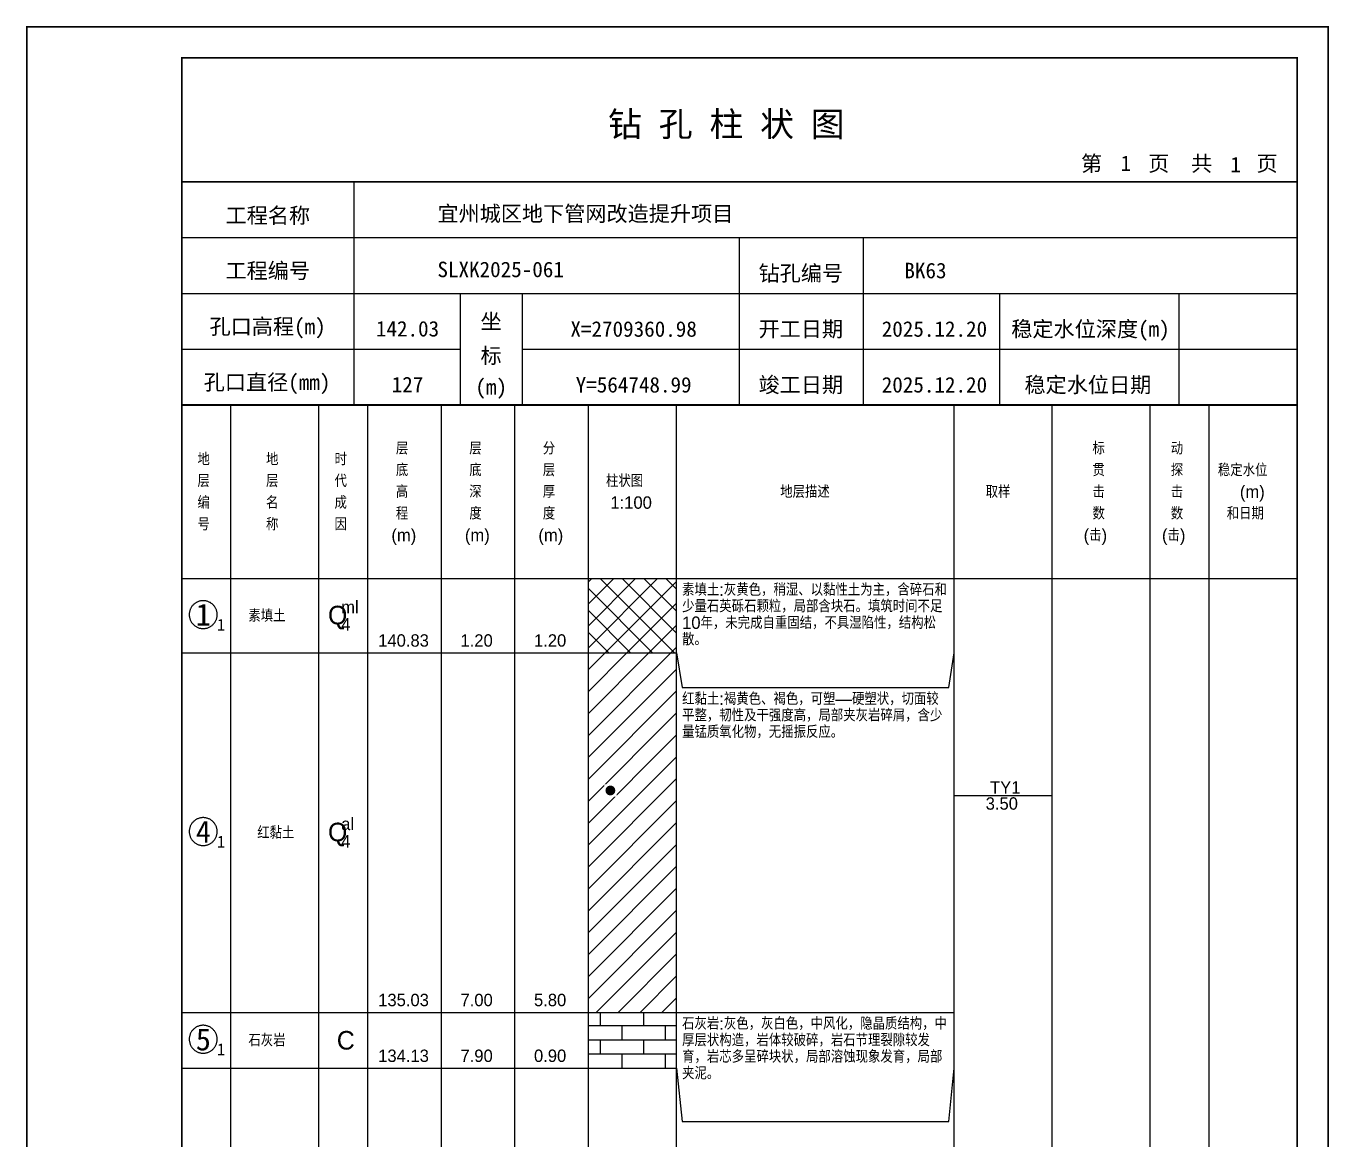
# Model space of a CAD drawing. Header units: millimetres. Extents: x 12489 to 89920, y 4630 to 4927.
# Drawn here: x 26129.3 to 26339.6, y 4747.1 to 4926.8 of the extents above; entities that cross this region are included whole.
import ezdxf
from ezdxf.enums import TextEntityAlignment as Align

# ---------------------------------------------------------------- set-up
doc = ezdxf.new("R2010")
doc.units = ezdxf.units.MM
doc.layers.add('GICAD_QUYANG', color=7, linetype='Continuous')
doc.layers.add('ZZT_TC', color=7, linetype='Continuous')
doc.styles.add('成果图图块', font='', dxfattribs={"height": 2.5})
doc.styles.add('成果图模板', font='')
doc.styles.add('成果图模板标题', font='simhei.ttf')
doc.styles.add('成果图表体', font='Comfont.shx', dxfattribs={"height": 2, "bigfont": 'Hztxt12a.shx'})
doc.styles.get('成果图图块').set_extended_font_data('FangSong_GB2312')
doc.styles.get('成果图模板').set_extended_font_data('FangSong_GB2312')

# ---------------------------------------------------------------- blocks, each defined once
blk = doc.blocks.new('DCBH-1-1-1048', base_point=(0.3, -0.11))
at = {"layer": 'ZZT_TC', "color": 7}
blk.add_polyline3d([(-0.19, 2.31, 0), (-0.3, 2.31, 0), (-0.41, 2.3, 0), (-0.52, 2.29, 0), (-0.63, 2.27, 0), (-0.73, 2.24, 0), (-0.84, 2.21, 0), (-0.95, 2.18, 0), (-1.05, 2.14, 0), (-1.15, 2.09, 0), (-1.25, 2.04, 0), (-1.35, 1.99, 0), (-1.44, 1.93, 0), (-1.53, 1.87, 0), (-1.62, 1.8, 0), (-1.7, 1.73, 0), (-1.78, 1.65, 0), (-1.86, 1.57, 0), (-1.93, 1.49, 0), (-2, 1.4, 0), (-2.06, 1.31, 0), (-2.12, 1.22, 0), (-2.17, 1.12, 0), (-2.22, 1.02, 0), (-2.27, 0.92, 0), (-2.31, 0.82, 0), (-2.34, 0.71, 0), (-2.37, 0.61, 0), (-2.4, 0.5, 0), (-2.41, 0.39, 0), (-2.43, 0.28, 0), (-2.44, 0.17, 0), (-2.44, 0.06, 0), (-2.44, -0.05, 0), (-2.43, -0.16, 0), (-2.41, -0.27, 0), (-2.4, -0.38, 0), (-2.37, -0.49, 0), (-2.34, -0.6, 0), (-2.31, -0.7, 0), (-2.27, -0.8, 0), (-2.22, -0.9, 0), (-2.17, -1, 0), (-2.12, -1.1, 0), (-2.06, -1.19, 0), (-2, -1.28, 0), (-1.93, -1.37, 0), (-1.86, -1.45, 0), (-1.78, -1.53, 0), (-1.7, -1.61, 0), (-1.62, -1.68, 0), (-1.53, -1.75, 0), (-1.44, -1.81, 0), (-1.35, -1.87, 0), (-1.25, -1.93, 0), (-1.15, -1.98, 0), (-1.05, -2.02, 0), (-0.95, -2.06, 0), (-0.84, -2.1, 0), (-0.73, -2.13, 0), (-0.63, -2.15, 0), (-0.52, -2.17, 0), (-0.41, -2.18, 0), (-0.3, -2.19, 0), (-0.19, -2.19, 0), (-0.08, -2.19, 0), (0.03, -2.18, 0), (0.14, -2.17, 0), (0.25, -2.15, 0), (0.36, -2.13, 0), (0.47, -2.1, 0), (0.57, -2.06, 0), (0.67, -2.02, 0), (0.77, -1.98, 0), (0.87, -1.93, 0), (0.97, -1.87, 0), (1.06, -1.81, 0), (1.15, -1.75, 0), (1.24, -1.68, 0), (1.32, -1.61, 0), (1.4, -1.53, 0), (1.48, -1.45, 0), (1.55, -1.37, 0), (1.62, -1.28, 0), (1.68, -1.19, 0), (1.74, -1.1, 0), (1.8, -1, 0), (1.85, -0.9, 0), (1.89, -0.8, 0), (1.93, -0.7, 0), (1.97, -0.6, 0), (2, -0.49, 0), (2.02, -0.38, 0), (2.04, -0.27, 0), (2.05, -0.16, 0), (2.06, -0.05, 0), (2.06, 0.06, 0), (2.06, 0.17, 0), (2.05, 0.28, 0), (2.04, 0.39, 0), (2.02, 0.5, 0), (2, 0.61, 0), (1.97, 0.71, 0), (1.93, 0.82, 0), (1.89, 0.92, 0), (1.85, 1.02, 0), (1.8, 1.12, 0), (1.74, 1.22, 0), (1.68, 1.31, 0), (1.62, 1.4, 0), (1.55, 1.49, 0), (1.48, 1.57, 0), (1.4, 1.65, 0), (1.32, 1.73, 0), (1.24, 1.8, 0), (1.15, 1.87, 0), (1.06, 1.93, 0), (0.97, 1.99, 0), (0.87, 2.04, 0), (0.77, 2.09, 0), (0.67, 2.14, 0), (0.57, 2.18, 0), (0.47, 2.21, 0), (0.36, 2.24, 0), (0.25, 2.27, 0), (0.14, 2.29, 0), (0.03, 2.3, 0), (-0.08, 2.31, 0), (-0.19, 2.31, 0)], dxfattribs=at)
at = {"style": '成果图图块'}
blk.add_text('1', height=3.57, dxfattribs=at).set_placement((-0.16, -1.74), align=Align.CENTER)
blk.add_text('1', height=1.91, dxfattribs=at).set_placement((2.03, -2.53))
blk = doc.blocks.new('DCBH-1-1-1049', base_point=(0.3, -0.11))
at = {"layer": 'ZZT_TC', "color": 7}
blk.add_polyline3d([(-0.19, 2.31, 0), (-0.3, 2.31, 0), (-0.41, 2.3, 0), (-0.52, 2.29, 0), (-0.63, 2.27, 0), (-0.73, 2.24, 0), (-0.84, 2.21, 0), (-0.95, 2.18, 0), (-1.05, 2.14, 0), (-1.15, 2.09, 0), (-1.25, 2.04, 0), (-1.35, 1.99, 0), (-1.44, 1.93, 0), (-1.53, 1.87, 0), (-1.62, 1.8, 0), (-1.7, 1.73, 0), (-1.78, 1.65, 0), (-1.86, 1.57, 0), (-1.93, 1.49, 0), (-2, 1.4, 0), (-2.06, 1.31, 0), (-2.12, 1.22, 0), (-2.17, 1.12, 0), (-2.22, 1.02, 0), (-2.27, 0.92, 0), (-2.31, 0.82, 0), (-2.34, 0.71, 0), (-2.37, 0.61, 0), (-2.4, 0.5, 0), (-2.41, 0.39, 0), (-2.43, 0.28, 0), (-2.44, 0.17, 0), (-2.44, 0.06, 0), (-2.44, -0.05, 0), (-2.43, -0.16, 0), (-2.41, -0.27, 0), (-2.4, -0.38, 0), (-2.37, -0.49, 0), (-2.34, -0.6, 0), (-2.31, -0.7, 0), (-2.27, -0.8, 0), (-2.22, -0.9, 0), (-2.17, -1, 0), (-2.12, -1.1, 0), (-2.06, -1.19, 0), (-2, -1.28, 0), (-1.93, -1.37, 0), (-1.86, -1.45, 0), (-1.78, -1.53, 0), (-1.7, -1.61, 0), (-1.62, -1.68, 0), (-1.53, -1.75, 0), (-1.44, -1.81, 0), (-1.35, -1.87, 0), (-1.25, -1.93, 0), (-1.15, -1.98, 0), (-1.05, -2.02, 0), (-0.95, -2.06, 0), (-0.84, -2.1, 0), (-0.73, -2.13, 0), (-0.63, -2.15, 0), (-0.52, -2.17, 0), (-0.41, -2.18, 0), (-0.3, -2.19, 0), (-0.19, -2.19, 0), (-0.08, -2.19, 0), (0.03, -2.18, 0), (0.14, -2.17, 0), (0.25, -2.15, 0), (0.36, -2.13, 0), (0.47, -2.1, 0), (0.57, -2.06, 0), (0.67, -2.02, 0), (0.77, -1.98, 0), (0.87, -1.93, 0), (0.97, -1.87, 0), (1.06, -1.81, 0), (1.15, -1.75, 0), (1.24, -1.68, 0), (1.32, -1.61, 0), (1.4, -1.53, 0), (1.48, -1.45, 0), (1.55, -1.37, 0), (1.62, -1.28, 0), (1.68, -1.19, 0), (1.74, -1.1, 0), (1.8, -1, 0), (1.85, -0.9, 0), (1.89, -0.8, 0), (1.93, -0.7, 0), (1.97, -0.6, 0), (2, -0.49, 0), (2.02, -0.38, 0), (2.04, -0.27, 0), (2.05, -0.16, 0), (2.06, -0.05, 0), (2.06, 0.06, 0), (2.06, 0.17, 0), (2.05, 0.28, 0), (2.04, 0.39, 0), (2.02, 0.5, 0), (2, 0.61, 0), (1.97, 0.71, 0), (1.93, 0.82, 0), (1.89, 0.92, 0), (1.85, 1.02, 0), (1.8, 1.12, 0), (1.74, 1.22, 0), (1.68, 1.31, 0), (1.62, 1.4, 0), (1.55, 1.49, 0), (1.48, 1.57, 0), (1.4, 1.65, 0), (1.32, 1.73, 0), (1.24, 1.8, 0), (1.15, 1.87, 0), (1.06, 1.93, 0), (0.97, 1.99, 0), (0.87, 2.04, 0), (0.77, 2.09, 0), (0.67, 2.14, 0), (0.57, 2.18, 0), (0.47, 2.21, 0), (0.36, 2.24, 0), (0.25, 2.27, 0), (0.14, 2.29, 0), (0.03, 2.3, 0), (-0.08, 2.31, 0), (-0.19, 2.31, 0)], dxfattribs=at)
at = {"style": '成果图图块'}
blk.add_text('4', height=3.57, dxfattribs=at).set_placement((-0.16, -1.74), align=Align.CENTER)
blk.add_text('1', height=1.91, dxfattribs=at).set_placement((2.03, -2.53))
blk = doc.blocks.new('DCBH-1-1-1050', base_point=(0.3, -0.11))
at = {"layer": 'ZZT_TC', "color": 7}
blk.add_polyline3d([(-0.19, 2.31, 0), (-0.3, 2.31, 0), (-0.41, 2.3, 0), (-0.52, 2.29, 0), (-0.63, 2.27, 0), (-0.73, 2.24, 0), (-0.84, 2.21, 0), (-0.95, 2.18, 0), (-1.05, 2.14, 0), (-1.15, 2.09, 0), (-1.25, 2.04, 0), (-1.35, 1.99, 0), (-1.44, 1.93, 0), (-1.53, 1.87, 0), (-1.62, 1.8, 0), (-1.7, 1.73, 0), (-1.78, 1.65, 0), (-1.86, 1.57, 0), (-1.93, 1.49, 0), (-2, 1.4, 0), (-2.06, 1.31, 0), (-2.12, 1.22, 0), (-2.17, 1.12, 0), (-2.22, 1.02, 0), (-2.27, 0.92, 0), (-2.31, 0.82, 0), (-2.34, 0.71, 0), (-2.37, 0.61, 0), (-2.4, 0.5, 0), (-2.41, 0.39, 0), (-2.43, 0.28, 0), (-2.44, 0.17, 0), (-2.44, 0.06, 0), (-2.44, -0.05, 0), (-2.43, -0.16, 0), (-2.41, -0.27, 0), (-2.4, -0.38, 0), (-2.37, -0.49, 0), (-2.34, -0.6, 0), (-2.31, -0.7, 0), (-2.27, -0.8, 0), (-2.22, -0.9, 0), (-2.17, -1, 0), (-2.12, -1.1, 0), (-2.06, -1.19, 0), (-2, -1.28, 0), (-1.93, -1.37, 0), (-1.86, -1.45, 0), (-1.78, -1.53, 0), (-1.7, -1.61, 0), (-1.62, -1.68, 0), (-1.53, -1.75, 0), (-1.44, -1.81, 0), (-1.35, -1.87, 0), (-1.25, -1.93, 0), (-1.15, -1.98, 0), (-1.05, -2.02, 0), (-0.95, -2.06, 0), (-0.84, -2.1, 0), (-0.73, -2.13, 0), (-0.63, -2.15, 0), (-0.52, -2.17, 0), (-0.41, -2.18, 0), (-0.3, -2.19, 0), (-0.19, -2.19, 0), (-0.08, -2.19, 0), (0.03, -2.18, 0), (0.14, -2.17, 0), (0.25, -2.15, 0), (0.36, -2.13, 0), (0.47, -2.1, 0), (0.57, -2.06, 0), (0.67, -2.02, 0), (0.77, -1.98, 0), (0.87, -1.93, 0), (0.97, -1.87, 0), (1.06, -1.81, 0), (1.15, -1.75, 0), (1.24, -1.68, 0), (1.32, -1.61, 0), (1.4, -1.53, 0), (1.48, -1.45, 0), (1.55, -1.37, 0), (1.62, -1.28, 0), (1.68, -1.19, 0), (1.74, -1.1, 0), (1.8, -1, 0), (1.85, -0.9, 0), (1.89, -0.8, 0), (1.93, -0.7, 0), (1.97, -0.6, 0), (2, -0.49, 0), (2.02, -0.38, 0), (2.04, -0.27, 0), (2.05, -0.16, 0), (2.06, -0.05, 0), (2.06, 0.06, 0), (2.06, 0.17, 0), (2.05, 0.28, 0), (2.04, 0.39, 0), (2.02, 0.5, 0), (2, 0.61, 0), (1.97, 0.71, 0), (1.93, 0.82, 0), (1.89, 0.92, 0), (1.85, 1.02, 0), (1.8, 1.12, 0), (1.74, 1.22, 0), (1.68, 1.31, 0), (1.62, 1.4, 0), (1.55, 1.49, 0), (1.48, 1.57, 0), (1.4, 1.65, 0), (1.32, 1.73, 0), (1.24, 1.8, 0), (1.15, 1.87, 0), (1.06, 1.93, 0), (0.97, 1.99, 0), (0.87, 2.04, 0), (0.77, 2.09, 0), (0.67, 2.14, 0), (0.57, 2.18, 0), (0.47, 2.21, 0), (0.36, 2.24, 0), (0.25, 2.27, 0), (0.14, 2.29, 0), (0.03, 2.3, 0), (-0.08, 2.31, 0), (-0.19, 2.31, 0)], dxfattribs=at)
at = {"style": '成果图图块'}
blk.add_text('5', height=3.57, dxfattribs=at).set_placement((-0.16, -1.74), align=Align.CENTER)
blk.add_text('1', height=1.91, dxfattribs=at).set_placement((2.03, -2.53))
blk = doc.blocks.new('gkqy1.dwg', base_point=(0.8, 0))
blk.add_wipeout([(-0.2, -0.2), (1.8, -0.2), (1.8, 1.8), (-0.2, 1.8)])
at = {"layer": 'GICAD_QUYANG'}
h = blk.add_hatch(color=7, dxfattribs=at)
edge = h.paths.add_edge_path()
edge.add_arc((0.8, 0.8), 0.8, 0, 360)
blk = doc.blocks.new('钻孔柱状图路桥昇龙制图梁世成校核莫家里.dwg63', base_point=(25, 236))
for p, q in [((52.82, 236), (52.82, 272)), ((25, 263), (205, 263)), ((115, 236), (115, 263)), ((135, 236), (135, 263)), ((25, 254), (205, 254)), ((70, 236), (70, 254)), ((80, 236), (80, 254)), ((157, 236), (157, 254)), ((185.95, 236), (185.95, 254)), ((25, 245), (70, 245)), ((80, 245), (205, 245))]:
    blk.add_line(p, q)
for points, const_width in [([(0, 0), (210, 0), (210, 297), (0, 297)], 0.25), ([(25, 5), (205, 5), (205, 292), (25, 292)], 0.3)]:
    blk.add_lwpolyline(points, close=True, dxfattribs=dict(const_width=const_width))
at = {"const_width": 0.3}
for points in [[(25, 272), (205, 272)], [(25, 236), (205, 236)]]:
    blk.add_lwpolyline(points, dxfattribs=at)
for s, height, style, p in [('钻 孔 柱 状 图', 4, '成果图模板标题', (93.8, 279.31)), ('第', 2.5, '成果图模板', (170.12, 273.7)), ('页', 2.5, '成果图模板', (180.96, 273.7)), ('共', 2.5, '成果图模板', (187.88, 273.7)), ('页', 2.5, '成果图模板', (198.44, 273.7)), ('工程名称', 2.5, '成果图模板', (32.07, 265.32)), ('宜州城区地下管网改造提升项目', 2.5, '成果图模板', (66.26, 265.61)), ('工程编号', 2.5, '成果图模板', (32.05, 256.41)), ('SLXK2025-061', 2.5, '成果图模板', (66.26, 256.61)), ('钻孔编号', 2.5, '成果图模板', (118.08, 256)), ('BK63', 2.5, '成果图模板', (141.61, 256.43)), ('孔口高程(m)', 2.5, '成果图模板', (29.48, 247.41)), ('坐', 2.5, '成果图模板', (73.21, 248.24)), ('开工日期', 2.5, '成果图模板', (118.08, 247)), ('稳定水位深度(m)', 2.5, '成果图模板', (158.86, 247)), ('标', 2.5, '成果图模板', (73.21, 242.7)), ('孔口直径(mm)', 2.5, '成果图模板', (28.54, 238.41)), ('(m) ', 2.5, '成果图模板', (72.38, 237.65)), ('竣工日期', 2.5, '成果图模板', (118.08, 238)), ('稳定水位日期', 2.5, '成果图模板', (160.99, 238))]:
    blk.add_text(s, height=height, dxfattribs=dict(style=style)).set_placement(p)
at = {"style": '成果图模板'}
for s, p in [('1', (177.35, 273.74)), ('1', (195.08, 273.53)), ('142.03', (61.43, 247.04)), ('X=2709360.98', (97.92, 247)), ('2025.12.20', (146.46, 247)), ('127', (61.43, 238.04)), ('Y=564748.99', (97.92, 238)), ('2025.12.20', (146.46, 238))]:
    blk.add_text(s, height=2.5, dxfattribs=at).set_placement(p, align=Align.CENTER)

msp = doc.modelspace()

# ---------------------------------------------------------------- hatches: boundary and pattern name
at = {"linetype": 'Continuous'}
h = msp.add_hatch(dxfattribs=at)
h.set_pattern_fill('GKSTT', scale=0.5, style=0, pattern_type=2)
h.set_pattern_definition([(45, (0, 0), (-1.76776695, 1.76776695), []), (135, (0, 0), (-1.76776695, -1.76776695), [])])
h.paths.add_polyline_path([(26220.06, 4825.71), (26234.29, 4825.71), (26234.29, 4837.71), (26220.06, 4837.71)])
h = msp.add_hatch(dxfattribs=at)
h.set_pattern_fill('GKNXT', scale=0.5, style=0, pattern_type=2)
h.set_pattern_definition([(45, (0, 0), (-1.76776695, 1.76776695), [])])
h.paths.add_polyline_path([(26220.06, 4767.71), (26234.29, 4767.71), (26234.29, 4825.71), (26220.06, 4825.71)])
h = msp.add_hatch(dxfattribs=at)
h.set_pattern_fill('GKSHY', scale=0.5, style=0, pattern_type=2)
h.set_pattern_definition([(0, (0, 0), (0, 2.3), []), (90, (0, 0), (-3.5, 2.3), [2.3, -2.3])])
h.paths.add_polyline_path([(26220.06, 4758.71), (26234.29, 4758.71), (26234.29, 4767.71), (26220.06, 4767.71)])

# ---------------------------------------------------------------- linework, layer by layer
at = {"color": 0}
for p, q in [((26154.45, 4837.71), (26162.35, 4837.71)), ((26154.45, 4825.71), (26154.45, 4837.71)), ((26162.35, 4825.71), (26162.35, 4837.71)), ((26154.45, 4825.71), (26162.35, 4825.71)), ((26154.45, 4825.71), (26162.35, 4825.71)), ((26154.45, 4767.71), (26154.45, 4825.71)), ((26162.35, 4767.71), (26162.35, 4825.71)), ((26154.45, 4767.71), (26162.35, 4767.71)), ((26154.45, 4767.71), (26162.35, 4767.71)), ((26154.45, 4758.71), (26154.45, 4767.71)), ((26162.35, 4758.71), (26162.35, 4767.71)), ((26154.45, 4758.71), (26162.35, 4758.71))]:
    msp.add_line(p, q, dxfattribs=at)
for points in [[(26154.45, 4865.71), (26162.35, 4865.71)], [(26154.45, 4837.71), (26154.45, 4865.71)], [(26162.35, 4837.71), (26162.35, 4865.71)], [(26162.35, 4865.71), (26176.58, 4865.71)], [(26162.35, 4837.71), (26162.35, 4865.71)], [(26176.58, 4837.71), (26176.58, 4865.71)], [(26176.58, 4865.71), (26184.49, 4865.71)], [(26176.58, 4837.71), (26176.58, 4865.71)], [(26184.49, 4837.71), (26184.49, 4865.71)], [(26184.49, 4865.71), (26196.35, 4865.71)], [(26184.49, 4837.71), (26184.49, 4865.71)], [(26196.35, 4837.71), (26196.35, 4865.71)], [(26196.35, 4865.71), (26208.2, 4865.71)], [(26196.35, 4837.71), (26196.35, 4865.71)], [(26208.2, 4837.71), (26208.2, 4865.71)], [(26208.2, 4865.71), (26220.06, 4865.71)], [(26208.2, 4837.71), (26208.2, 4865.71)], [(26220.06, 4837.71), (26220.06, 4865.71)], [(26220.06, 4865.71), (26234.29, 4865.71)], [(26220.06, 4837.71), (26220.06, 4865.71)], [(26234.29, 4837.71), (26234.29, 4865.71)], [(26234.29, 4865.71), (26279.11, 4865.71)], [(26234.29, 4837.71), (26234.29, 4865.71)], [(26279.11, 4837.71), (26279.11, 4865.71)], [(26279.11, 4865.71), (26294.92, 4865.71)], [(26279.11, 4837.71), (26279.11, 4865.71)], [(26294.92, 4837.71), (26294.92, 4865.71)], [(26294.92, 4865.71), (26310.73, 4865.71)], [(26294.92, 4837.71), (26294.92, 4865.71)], [(26310.73, 4837.71), (26310.73, 4865.71)], [(26310.73, 4865.71), (26320.22, 4865.71)], [(26310.73, 4837.71), (26310.73, 4865.71)], [(26320.22, 4837.71), (26320.22, 4865.71)], [(26320.22, 4865.71), (26334.45, 4865.71)], [(26320.22, 4837.71), (26320.22, 4865.71)], [(26334.45, 4837.71), (26334.45, 4865.71)], [(26154.45, 4837.71), (26162.35, 4837.71)], [(26154.45, 4643.71), (26154.45, 4837.71)], [(26154.45, 4837.71), (26162.35, 4837.71)], [(26162.35, 4643.71), (26162.35, 4837.71)], [(26162.35, 4837.71), (26176.58, 4837.71)], [(26162.35, 4643.71), (26162.35, 4837.71)], [(26162.35, 4837.71), (26176.58, 4837.71)], [(26162.35, 4837.71), (26176.58, 4837.71)], [(26162.35, 4825.71), (26162.35, 4837.71)], [(26176.58, 4643.71), (26176.58, 4837.71)], [(26176.58, 4825.71), (26176.58, 4837.71)], [(26176.58, 4837.71), (26184.49, 4837.71)], [(26176.58, 4643.71), (26176.58, 4837.71)], [(26176.58, 4837.71), (26184.49, 4837.71)], [(26176.58, 4837.71), (26184.49, 4837.71)], [(26176.58, 4825.71), (26176.58, 4837.71)], [(26184.49, 4643.71), (26184.49, 4837.71)], [(26184.49, 4825.71), (26184.49, 4837.71)], [(26184.49, 4837.71), (26196.35, 4837.71)], [(26184.49, 4643.71), (26184.49, 4837.71)], [(26184.49, 4837.71), (26196.35, 4837.71)], [(26184.49, 4837.71), (26196.35, 4837.71)], [(26184.49, 4825.71), (26184.49, 4837.71)], [(26196.35, 4643.71), (26196.35, 4837.71)], [(26196.35, 4825.71), (26196.35, 4837.71)], [(26196.35, 4837.71), (26208.2, 4837.71)], [(26196.35, 4643.71), (26196.35, 4837.71)], [(26196.35, 4837.71), (26208.2, 4837.71)], [(26196.35, 4837.71), (26208.2, 4837.71)], [(26196.35, 4825.71), (26196.35, 4837.71)], [(26208.2, 4643.71), (26208.2, 4837.71)], [(26208.2, 4825.71), (26208.2, 4837.71)], [(26208.2, 4837.71), (26220.06, 4837.71)], [(26208.2, 4643.71), (26208.2, 4837.71)], [(26208.2, 4837.71), (26220.06, 4837.71)], [(26208.2, 4837.71), (26220.06, 4837.71)], [(26208.2, 4825.71), (26208.2, 4837.71)], [(26220.06, 4643.71), (26220.06, 4837.71)], [(26220.06, 4825.71), (26220.06, 4837.71)], [(26220.06, 4837.71), (26234.29, 4837.71)], [(26220.06, 4643.71), (26220.06, 4837.71)], [(26220.06, 4837.71), (26234.29, 4837.71)], [(26234.29, 4643.71), (26234.29, 4837.71)], [(26234.29, 4837.71), (26279.11, 4837.71)], [(26234.29, 4643.71), (26234.29, 4837.71)], [(26234.29, 4837.71), (26279.11, 4837.71)], [(26234.29, 4825.71), (26234.29, 4837.71)], [(26279.11, 4643.71), (26279.11, 4837.71)], [(26279.11, 4825.71), (26279.11, 4837.71)], [(26279.11, 4837.71), (26294.92, 4837.71)], [(26279.11, 4643.71), (26279.11, 4837.71)], [(26279.11, 4837.71), (26294.92, 4837.71)], [(26294.92, 4643.71), (26294.92, 4837.71)], [(26294.92, 4837.71), (26310.73, 4837.71)], [(26294.92, 4643.71), (26294.92, 4837.71)], [(26294.92, 4837.71), (26310.73, 4837.71)], [(26310.73, 4643.71), (26310.73, 4837.71)], [(26310.73, 4837.71), (26320.22, 4837.71)], [(26310.73, 4643.71), (26310.73, 4837.71)], [(26310.73, 4837.71), (26320.22, 4837.71)], [(26320.22, 4643.71), (26320.22, 4837.71)], [(26320.22, 4837.71), (26334.45, 4837.71)], [(26320.22, 4643.71), (26320.22, 4837.71)], [(26320.22, 4837.71), (26334.45, 4837.71)], [(26334.45, 4643.71), (26334.45, 4837.71)], [(26162.35, 4825.71), (26176.58, 4825.71)], [(26162.35, 4825.71), (26176.58, 4825.71)], [(26162.35, 4767.71), (26162.35, 4825.71)], [(26176.58, 4767.71), (26176.58, 4825.71)], [(26176.58, 4825.71), (26184.49, 4825.71)], [(26176.58, 4825.71), (26184.49, 4825.71)], [(26176.58, 4767.71), (26176.58, 4825.71)], [(26184.49, 4767.71), (26184.49, 4825.71)], [(26184.49, 4825.71), (26196.35, 4825.71)], [(26184.49, 4825.71), (26196.35, 4825.71)], [(26184.49, 4767.71), (26184.49, 4825.71)], [(26196.35, 4767.71), (26196.35, 4825.71)], [(26196.35, 4825.71), (26208.2, 4825.71)], [(26196.35, 4825.71), (26208.2, 4825.71)], [(26196.35, 4767.71), (26196.35, 4825.71)], [(26208.2, 4767.71), (26208.2, 4825.71)], [(26208.2, 4825.71), (26220.06, 4825.71)], [(26208.2, 4825.71), (26220.06, 4825.71)], [(26208.2, 4767.71), (26208.2, 4825.71)], [(26220.06, 4767.71), (26220.06, 4825.71)], [(26234.29, 4825.71), (26235.19, 4820.11)], [(26234.29, 4767.71), (26234.29, 4825.71)], [(26278.22, 4820.11), (26279.11, 4825.71)], [(26279.11, 4767.71), (26279.11, 4825.71)], [(26235.19, 4820.11), (26278.22, 4820.11)], [(26279.11, 4802.71), (26294.92, 4802.71)], [(26162.35, 4767.71), (26176.58, 4767.71)], [(26162.35, 4767.71), (26176.58, 4767.71)], [(26162.35, 4758.71), (26162.35, 4767.71)], [(26176.58, 4758.71), (26176.58, 4767.71)], [(26176.58, 4767.71), (26184.49, 4767.71)], [(26176.58, 4767.71), (26184.49, 4767.71)], [(26176.58, 4758.71), (26176.58, 4767.71)], [(26184.49, 4758.71), (26184.49, 4767.71)], [(26184.49, 4767.71), (26196.35, 4767.71)], [(26184.49, 4767.71), (26196.35, 4767.71)], [(26184.49, 4758.71), (26184.49, 4767.71)], [(26196.35, 4758.71), (26196.35, 4767.71)], [(26196.35, 4767.71), (26208.2, 4767.71)], [(26196.35, 4767.71), (26208.2, 4767.71)], [(26196.35, 4758.71), (26196.35, 4767.71)], [(26208.2, 4758.71), (26208.2, 4767.71)], [(26208.2, 4767.71), (26220.06, 4767.71)], [(26208.2, 4767.71), (26220.06, 4767.71)], [(26208.2, 4758.71), (26208.2, 4767.71)], [(26220.06, 4758.71), (26220.06, 4767.71)], [(26234.29, 4767.71), (26279.11, 4767.71)], [(26234.29, 4758.71), (26234.29, 4767.71)], [(26279.11, 4758.71), (26279.11, 4767.71)], [(26162.35, 4758.71), (26176.58, 4758.71)], [(26176.58, 4758.71), (26184.49, 4758.71)], [(26184.49, 4758.71), (26196.35, 4758.71)], [(26196.35, 4758.71), (26208.2, 4758.71)], [(26208.2, 4758.71), (26220.06, 4758.71)], [(26234.29, 4758.71), (26235.19, 4750.11)], [(26278.22, 4750.11), (26279.11, 4758.71)], [(26235.19, 4750.11), (26278.22, 4750.11)]]:
    msp.add_lwpolyline(points, dxfattribs=at)
at = {"color": 7, "flags": 128}
for points in [[(26220.06, 4825.71), (26234.29, 4825.71)], [(26220.06, 4767.71), (26234.29, 4767.71)], [(26220.06, 4758.71), (26234.29, 4758.71)]]:
    msp.add_lwpolyline(points, dxfattribs=at)

# ---------------------------------------------------------------- block references
for name, p in [('DCBH-1-1-1048', (26158.4, 4831.71)), ('DCBH-1-1-1049', (26158.4, 4796.71)), ('DCBH-1-1-1050', (26158.4, 4763.21))]:
    msp.add_blockref(name, p)

# ---------------------------------------------------------------- texts
at = {"color": 0, "style": '成果图表体'}
for s, height, p in [('层', 2, (26189, 4857.71)), ('层', 2, (26200.85, 4857.71)), ('分', 2, (26212.71, 4857.71)), ('标', 2, (26301.41, 4857.71)), ('动', 2, (26314.05, 4857.71)), ('地', 2, (26156.98, 4855.96)), ('地', 2, (26168.05, 4855.96)), ('时', 2, (26179.11, 4855.96)), ('底', 2, (26189, 4854.21)), ('底', 2, (26200.85, 4854.21)), ('层', 2, (26212.71, 4854.21)), ('贯', 2, (26301.41, 4854.21)), ('探', 2, (26314.05, 4854.21)), ('稳定水位', 2, (26321.65, 4854.21)), ('层', 2, (26156.98, 4852.46)), ('层', 2, (26168.05, 4852.46)), ('代', 2, (26179.11, 4852.46)), ('高', 2, (26189, 4850.71)), ('深', 2, (26200.85, 4850.71)), ('厚', 2, (26212.71, 4850.71)), ('柱状图', 2, (26222.91, 4852.46)), ('地层描述', 2, (26251.02, 4850.71)), ('取样', 2, (26284.18, 4850.71)), ('击', 2, (26301.41, 4850.71)), ('击', 2, (26314.05, 4850.71)), ('(m)', 2, (26325.2, 4850.71)), ('编', 2, (26156.98, 4848.96)), ('名', 2, (26168.05, 4848.96)), ('成', 2, (26179.11, 4848.96)), ('1:100', 2, (26223.62, 4848.96)), ('程', 2, (26189, 4847.21)), ('度', 2, (26200.85, 4847.21)), ('度', 2, (26212.71, 4847.21)), ('数', 2, (26301.41, 4847.21)), ('数', 2, (26314.05, 4847.21)), ('和日期', 2, (26323.07, 4847.21)), ('号', 2, (26156.98, 4845.46)), ('称', 2, (26168.05, 4845.46)), ('因', 2, (26179.11, 4845.46)), ('(m)', 2, (26188.28, 4843.71)), ('(m)', 2, (26200.14, 4843.71)), ('(m)', 2, (26212, 4843.71)), ('(击)', 2, (26299.99, 4843.71)), ('(击)', 2, (26312.63, 4843.71)), ('ml', 2, (26180.18, 4832.11)), ('素填土', 2, (26165.2, 4830.71)), ('Q', 3, (26178.05, 4830.31)), ('4', 2, (26180.18, 4829.31)), ('140.83', 2, (26186.15, 4826.71)), ('1.20', 2, (26199.43, 4826.71)), ('1.20', 2, (26211.29, 4826.71)), ('TY1', 2, (26284.89, 4803.01)), ('3.50', 2, (26284.18, 4800.41)), ('红黏土', 2, (26166.63, 4795.71)), ('Q', 3, (26178.05, 4795.31)), ('al', 2, (26180.18, 4797.11)), ('4', 2, (26180.18, 4794.31)), ('135.03', 2, (26186.15, 4768.71)), ('7.00', 2, (26199.43, 4768.71)), ('5.80', 2, (26211.29, 4768.71)), ('石灰岩', 2, (26165.2, 4762.21)), ('C', 3, (26179.47, 4761.71)), ('134.13', 2, (26186.15, 4759.71)), ('7.90', 2, (26199.43, 4759.71)), ('0.90', 2, (26211.29, 4759.71))]:
    msp.add_text(s, height=height, dxfattribs=at).set_placement(p)
at = {"color": 0, "char_height": 2, "width": 43.0292, "attachment_point": 1, "line_spacing_factor": 0.8, "style": '成果图表体'}
for s, insert in [('素填土:灰黄色，稍湿、以黏性土为主，含碎石和少量石英砾石颗粒，局部含块石。填筑时间不足10年，未完成自重固结，不具湿陷性，结构松散。', (26235.19, 4836.91)), ('红黏土:褐黄色、褐色，可塑—硬塑状，切面较平整，韧性及干强度高，局部夹灰岩碎屑，含少量锰质氧化物，无摇振反应。', (26235.19, 4819.31)), ('石灰岩:灰色，灰白色，中风化，隐晶质结构，中厚层状构造，岩体较破碎，岩石节理裂隙较发育，岩芯多呈碎块状，局部溶蚀现象发育，局部夹泥。', (26235.19, 4766.91))]:
    msp.add_mtext(s, dxfattribs=dict(at, insert=insert))

# ---------------------------------------------------------------- next in the draw order: block references
msp.add_blockref('gkqy1.dwg', (26223.62, 4802.71))

# ---------------------------------------------------------------- next in the draw order: block references
msp.add_blockref('钻孔柱状图路桥昇龙制图梁世成校核莫家里.dwg63', (26154.45, 4865.71))

doc.saveas('drawing.dxf')
